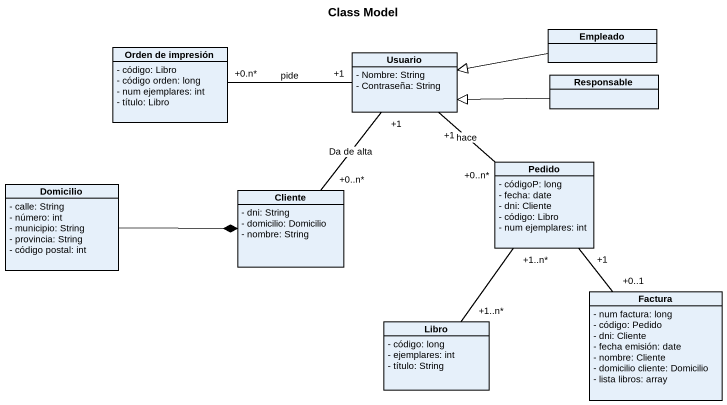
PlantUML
@startuml
title Class Model
hide circle
hide empty members
skinparam classAttributeIconSize 0
class Empleado
class "Orden de impresión" as Orden_de_impresión {
  - código: Libro
  - código orden: long
  - num ejemplares: int
  - título: Libro
}
class Usuario {
  - Nombre: String
  - Contraseña: String
}
class Responsable
class Domicilio {
  - calle: String
  - número: int
  - municipio: String
  - provincia: String
  - código postal: int
}
class Cliente {
  - dni: String
  - domicilio: Domicilio
  - nombre: String
}
class Pedido {
  - códigoP: long
  - fecha: date
  - dni: Cliente
  - código: Libro
  - num ejemplares: int
}
class Factura {
  - num factura: long
  - código: Pedido
  - dni: Cliente
  - fecha emisión: date
  - nombre: Cliente
  - domicilio cliente: Domicilio
  - lista libros: array
}
class Libro {
  - código: long
  - ejemplares: int
  - título: String
}
Empleado -left-|> Usuario
Orden_de_impresión "+0.n*" -right- "+1" Usuario : pide
Responsable -left-|> Usuario
Domicilio -right-* Cliente
Cliente "+0..n*" -up- "+1" Usuario : Da de alta
Pedido "+0..n*" -up- "+1" Usuario : hace
Factura "+0..1" -up- "+1" Pedido
Libro "+1..n*" -up- "+1..n*" Pedido
@enduml
